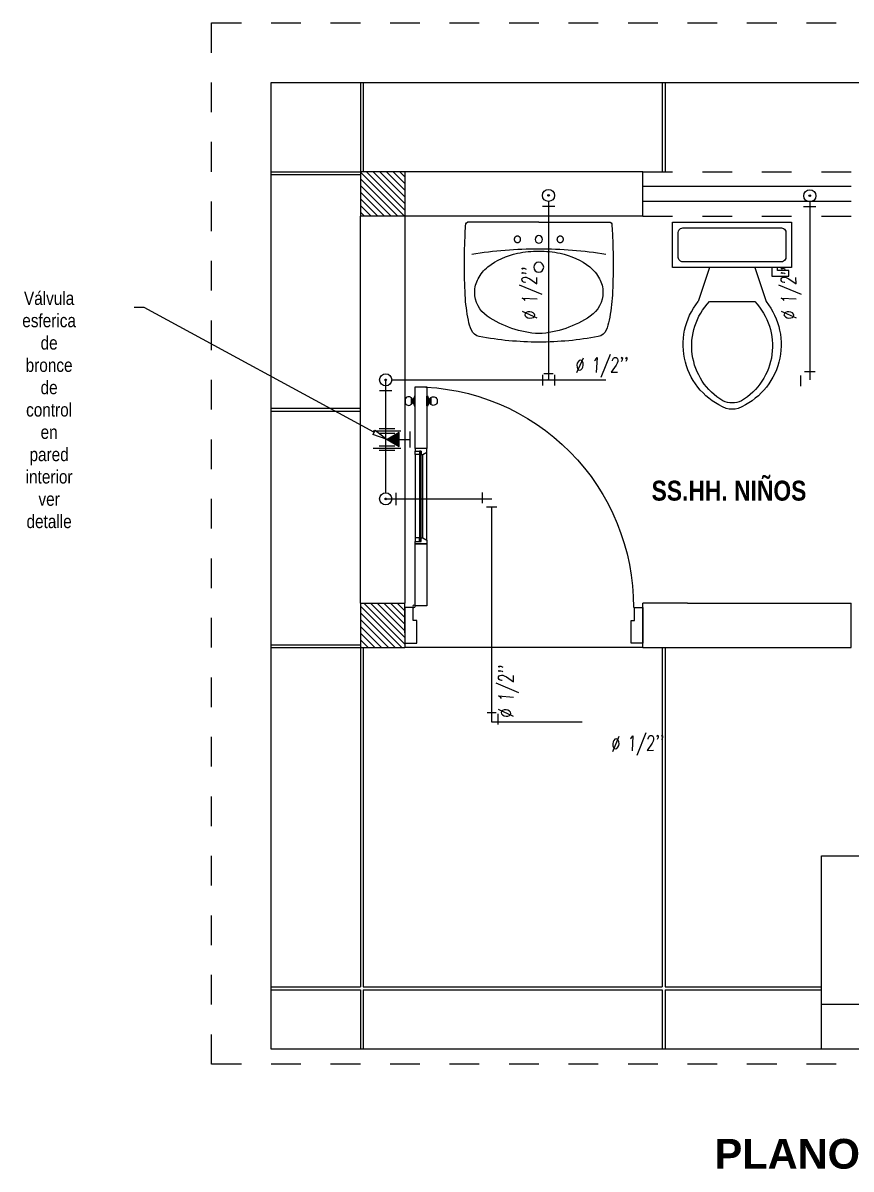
# Model space of a CAD drawing. Header units: metres. Extents: x 800066 to 1601495, y 9254195 to 18508415.
# Drawn here: x 800741.303 to 800744.088, y 9254204.056 to 9254207.909 of the extents above; entities that cross this region are included whole.
import ezdxf
from ezdxf import colors
from ezdxf.entities.mleader import LeaderData, LeaderLine
from ezdxf.enums import TextEntityAlignment as Align
from ezdxf.math import Vec2, Vec3

# ---------------------------------------------------------------- set-up
doc = ezdxf.new("R2010")
doc.units = ezdxf.units.M
doc.header["$LTSCALE"] = 0.3
doc.header["$MEASUREMENT"] = 0
for name, pattern in [('ACAD_ISO02W100', [15, 12, -3]), ('ACAD_ISO03W100', [30, 12, -18]), ('CENTER2', [1.125, 0.75, -0.125, 0.125, -0.125]), ('DASHED2', [0.375, 0.25, -0.125]), ('RAYITAS', [0.375, 0.25, -0.125])]:
    doc.linetypes.add(name, pattern=pattern)
for name, color, linetype, lineweight in [('-Achurado', 251, 'Continuous', 5), ('-Acotado', 251, 'Continuous', 5), ('-Vista', 148, 'Continuous', 9), ('acesorios agua fria', 7, 'Continuous', 20), ('ACI EJE', 8, 'DASHED2', 0), ('FIC-2ES_CONCRETO 210', 251, 'Continuous', 30), ('ProfileEdges', 250, 'Continuous', 9), ('TEXTO', 7, 'Continuous', 20), ('TUBERIA AGUA', 5, 'CENTER2', 30), ('ventana alta', 7, 'ACAD_ISO02W100', 25)]:
    doc.layers.add(name, color=color, linetype=linetype, lineweight=lineweight)
doc.layers.add('g-textos-titulos', color=4, linetype='Continuous')
doc.layers.add('THIET-BI', color=21, linetype='Continuous')
doc.styles.add('-Arial Narrow', font='ARIALN.TTF')
doc.styles.add('25-TITULO', font='arialbd.ttf', dxfattribs={"height": 0.1})
doc.styles.add('3mm', font='romans.shx', dxfattribs={"width": 0.9})
pattern_1 = [(314.9999999999999, (800625.4809181434, 9254152.841094268), (0.01122532015133645, 0.01122532015133644), [])]

# ---------------------------------------------------------------- blocks, each defined once
blk = doc.blocks.new('_ClosedBlank')
at = {"color": 0, "linetype": 'ByBlock', "lineweight": -2}
for p, q in [((-1, 0.1666666666666667), (0, 0)), ((-1, 0.1666666666666667), (-1, -0.1666666666666667)), ((0, 0), (-1, -0.1666666666666667))]:
    blk.add_line(p, q, dxfattribs=at)
blk = doc.blocks.new('A$C562401CD')
at = {"color": 252, "lineweight": 5}
for p, q in [((0.8079518365102274, 1.613194660243991, -3.60701236631768e-09), (0.8067368365110497, 1.613194655495406, -3.607041826542953e-09)), ((0.8115284862681449, 1.616535924223626, -3.606926568657081e-09), (0.8115285646154007, 1.596488424220738, -3.606921012436355e-09)), ((0.8149236575519012, 1.626255937495955, -3.606846938606967e-09), (0.8149238118779465, 1.586768437488104, -3.606835994535719e-09)), ((0.8635686575408101, 1.626256127620678, -3.605667438476309e-09), (0.8635688118814073, 1.586768627612841, -3.605656494404703e-09)), ((0.8669639048037823, 1.616536140888059, -3.605582420575653e-09), (0.8669639831643394, 1.596488640885156, -3.605576864354615e-09)), ((0.8705405806798296, 1.613194904866646, -3.605494770841424e-09), (0.871755580678581, 1.613194909615444, -3.605465310616164e-09)), ((0.8067368887446662, 1.599829655493139, -3.607038122395751e-09), (0.8079518887463166, 1.599829660241724, -3.607008662170425e-09)), ((0.8717556329169156, 1.599829909613163, -3.605461606468857e-09), (0.8705406329156915, 1.599829904864379, -3.605491066694176e-09))]:
    blk.add_line(p, q, dxfattribs=at)
at = {"color": 252, "linetype": 'Continuous', "lineweight": 5}
blk.add_line((0.8324982573137163, 1.089012256180254, -3.606271957847167e-09), (0.8324970261641909, 1.404012256177751, -3.60635926098104e-09), dxfattribs=at)
at = {"color": 252, "lineweight": 5}
for points in [[(0.8617460236566785, 1.660512370496903), (0.8167460236569184, 1.660512194618548), (0.8167469382248669, 1.426512194620173), (0.8617469382250533, 1.426512370498529), (0.8617460236566785, 1.660512370496903)], [(0.8061293923055359, 1.598918403118645), (0.8067368923057643, 1.598918405492824), (0.80673683294998, 1.614105905495933), (0.8061293329497516, 1.61410590312174)], [(0.8097060551241668, 1.59891841709775), (0.8079518923078126, 1.598918410241623), (0.8079518329487314, 1.614105910244717), (0.809705995765114, 1.614105917100645)], [(0.8167463071297902, 1.587983444611496), (0.8167461623004897, 1.625040944618931), (0.8149236575519012, 1.626255937495955), (0.8115284862681449, 1.616535924223626), (0.8097059898292116, 1.61562466710177), (0.8097060610575966, 1.597399667097861), (0.811528564622165, 1.596488424220738), (0.8149238118853077, 1.586768437488104), (0.8167463071363272, 1.587983444611496)], [(0.8617463071321936, 1.587983620490064), (0.8617461622891938, 1.625041120497485), (0.8635686575408101, 1.626256127620678), (0.8669639048037823, 1.616536140888059), (0.868786408366077, 1.615624898012157), (0.8687864795993789, 1.597399898008447), (0.866963983157774, 1.596488640885156), (0.8635688118740461, 1.58676862761304), (0.8617463071252303, 1.587983620490064)], [(0.8687864736608333, 1.598918648008137), (0.8705406364771875, 1.598918654864278), (0.8705405771183337, 1.614106154867159), (0.8687864143017521, 1.614106148011231)], [(0.8723631364790378, 1.598918661987256), (0.8717556364788095, 1.598918659612863), (0.8717555771171135, 1.614106159615957), (0.8723630771173134, 1.61410616199035)], [(0.8617469734005851, 1.417512370498741), (0.8446469734005859, 1.417512303664935), (0.8446469734005859, 1.417512303664935), (0.839246973400293, 1.417512282559557), (0.8392470261637186, 1.404012282559464), (0.8324970261641909, 1.404012256177751), (0.8167469921598354, 1.412712492319187), (0.8167469382248669, 1.426512194620173), (0.8617469382250533, 1.426512370498529), (0.8617469734005851, 1.417512370498741)], [(0.8167482913179924, 1.080311896923902), (0.8167469921598354, 1.412712492319187)], [(0.8617470261640108, 1.404012370498648), (0.8617482573135646, 1.089012370501351)], [(0.8617483100771892, 1.075512370501059), (0.8446483100769626, 1.075512303667452), (0.8446483100769626, 1.075512303667452), (0.839248310076897, 1.075512282562087), (0.8392482573134714, 1.089012282561967), (0.8324982573137163, 1.089012256180254), (0.8167482913179924, 1.080311896923902), (0.8167483452529609, 1.066512194622916), (0.8617483452529484, 1.066512370501272), (0.8617483100771892, 1.075512370501059)], [(0.8617483452529484, 1.066512370501272), (0.8167483452529609, 1.066512194622916), (0.8167492598211368, 0.8325121946245417), (0.8617492598210958, 0.8325123705030961), (0.8617483452529484, 1.066512370501272)], [(0.03149947967517619, 0.776259125545252), (0.03149928620894116, 0.8257591255449057), (-7.137911381960294e-07, 0.8257590024299759), (-1.861556313542678e-07, 0.6907590024309087), (0.04499981384432772, 0.6907591783094631), (0.04499947967508433, 0.7762591783086776), (0.03149947967517619, 0.776259125545252)], [(0.8684994796687704, 0.7762623968852154), (0.8684992862025354, 0.8257623968848691), (0.8999992862020179, 0.8257625199997989), (0.8999998138374963, 0.6907625200007317), (0.8549998138381341, 0.6907623441221631), (0.8549994796690896, 0.7762623441217897), (0.8684994796687704, 0.7762623968852154)]]:
    blk.add_lwpolyline(points, dxfattribs=at)
for points in [[(0.8024843142502789, 1.618890312873063, 0.5366071421153064), (0.7787918353183727, 1.613498296275182), (0.7787918899261967, 1.599525796279863, 0.5366071422821767), (0.8024844110082654, 1.594133964874572)], [(0.8760080584174545, 1.61889060023401, -0.5366071421153064), (0.8997005794968516, 1.61349876883628), (0.8997006341099905, 1.599526268840762, -0.5366071422821767), (0.8760081551754126, 1.594134252235719)]]:
    blk.add_lwpolyline(points, format="xyb", dxfattribs=at)
for points in [[(0.8061293953484778, 1.598139805381493), (0.8061293299066108, 1.614884500851929, 0.1006167159988266), (0.8024843110287065, 1.619714709604366), (0.8024844142253471, 1.593309568138764, 0.1006167159873857)], [(0.8723631395225766, 1.598140064250103), (0.8723630740741726, 1.614884759720738, -0.1006167159988266), (0.8760080551952285, 1.619714996965513), (0.8760081584023283, 1.593309855499712, -0.1006167159873857)]]:
    blk.add_lwpolyline(points, format="xyb", close=True, dxfattribs=at)
at = {"color": 252, "linetype": 'Continuous', "lineweight": 5}
blk.add_lwpolyline([(0.839248310076897, 1.075512282562087), (0.839246973400293, 1.417512282559557), (0.8446469734005859, 1.417512303664935), (0.8446483100769626, 1.075512303667452)], close=True, dxfattribs=at)
at = {"color": 252, "lineweight": 5}
for points in [[(0.8617470261640108, 1.404012370498648), (0.8617469734005851, 1.417512370498741), (0.8446469734005859, 1.417512303664935), (0.8446470261640115, 1.404012303664842)], [(0.8617482573135646, 1.089012370501351), (0.8617483100771892, 1.075512370501059), (0.8446483100769626, 1.075512303667452), (0.844648257313537, 1.089012303667346)]]:
    blk.add_lwpolyline(points, close=True, dxfattribs=at)
blk.add_circle((0.8662492686148369, 0.8302623880909294, -3.62615590681292e-09), 0.004500000000000447, dxfattribs=at)
at = {"color": 252, "linetype": 'Continuous', "lineweight": 5}
blk.add_arc((0.8662492686148369, 0.8302623880909294, -3.62615590681292e-09), 0.8302621950325345, 90.3107671249488, 180.3107671249618, dxfattribs=at)
blk = doc.blocks.new('Toilet - top')
at = {"color": 252, "lineweight": 13, "true_color": 0x939598}
for p, q in [((9.5, -6), (9.5, -2)), ((-8, -8.5), (-8, -8)), ((-7, -8), (-7, -9.5)), ((-4, -8), (-6, -14)), ((4, -8), (6, -14)), ((-10, -8.5), (-8, -8.5)), ((-10, -9.5), (-10, -8.5)), ((-7, -9.5), (-10, -9.5)), ((4, -14), (-4, -14))]:
    blk.add_line(p, q, dxfattribs=at)
blk.add_lwpolyline([(10.5, -8), (10.5, 0), (-10.5, 0), (-10.5, -8)], close=True, dxfattribs=at)
for points in [[(-9.5, -2), (-9.5, -6)], [(8.5, -1), (-8.5, -1)], [(-8.5, -7), (8.5, -7)]]:
    blk.add_lwpolyline(points, dxfattribs=at)
for centre, radius, start, end in [((-8.625, -1.875), 0.8838834999999999, 81.8699, 188.1301), ((8.625, -1.875), 0.8838834999999999, 351.8699, 98.13009999999998), ((-8.625, -6.125), 0.8838834999999999, 171.869898, 278.1301), ((8.625, -6.125), 0.8838834999999999, 261.8699, 8.130099999999993), ((3.519562435188957, -21.58049502388982), 12.16902005083647, 141.4691096810948, 247.9714346835576), ((4.199957580658808, -21.81740929088453), 11.3291791325804, 136.3677254423718, 238.946823937405), ((-3.519499936778317, -21.58047137067522), 12.16903423757823, 292.0284332733153, 38.53070636800452), ((-4.199890672038477, -21.81738596564129), 11.32918622148567, 301.0530065773863, 43.63209216694732), ((2.096609817270334e-05, -27.87646475467881), 4, 245.7318247449371, 294.2681740488959), ((2.094152141829397e-05, -28.99996806116074), 4, 254.8605283244436, 285.1394707718433)]:
    blk.add_arc(centre, radius, start, end, dxfattribs=at)
blk = doc.blocks.new('GO-L1')
at = {"color": 252, "true_color": 0x939598}
for q in [(-0.3327824254450604, 0), (0.3327824254450604, 0)]:
    blk.add_line((0, 0), q, dxfattribs=at)
at = {"color": 252, "linetype": 'RAYITAS', "true_color": 0x939598}
for centre in [(-0.09999999999999432, -0.0799999999999983), (0.09999999999999432, -0.0799999999999983)]:
    blk.add_circle(centre, 0.015, dxfattribs=at)
at = {"color": 252, "true_color": 0x939598}
for centre, radius in [((0, -0.0799999999999983), 0.0175), ((0, -0.2099999999999937), 0.023)]:
    blk.add_circle(centre, radius, dxfattribs=at)
for centre, radius, start, end in [((-0.3327824254450604, -0.007999999999995566), 0.008, 90, 174.3540644898842), ((0.3327824254450604, -0.007999999999995566), 0.008, 5.645935510115757, 90), ((2.652542007047458, -0.195999999999998), 3, 177.2487454111207, 182.7512545888794), ((0.5200601350663305, -0.09231231808202267), 0.8650000000000001, 174.3540644898844, 177.3288293691804), ((-0.5200601350663305, -0.09231231808202267), 0.8650000000000001, 2.67117063081956, 5.645935510115578), ((-2.652542007047458, -0.195999999999998), 3, 357.2487454111206, 2.751254588879296), ((0, -2.123999999999995), 2, 90, 99.01986024400992), ((-0.03181321100632317, -0.4781009698542675), 0.34, 101.5680942305904, 127.4202598148405), ((-0.003000947976701696, -0.6099905202330262), 0.475, 89.63801516326619, 101.7831711117331), ((0, -2.123999999999995), 2, 80.98013975599007, 90), ((0.003000947976701696, -0.6099905202330262), 0.475, 78.21682888826687, 90.36198483673382), ((0.03181321100632317, -0.4781009698542675), 0.34, 52.57974018515949, 78.43190576940964), ((-0.1193186804561464, -0.3496382568626899), 0.185, 130.0736628823188, 152.3456732909803), ((0.1193186804561464, -0.3496382568626899), 0.185, 27.65432670901967, 49.92633711768118), ((-0.1695964615588963, -0.3269999999999982), 0.13, 150.8983235834534, 180), ((0.1695964615588963, -0.3269999999999982), 0.13, 0, 29.10167641654664), ((0.5195640095527239, -0.2901783038704195), 0.8650000000000001, 183.3019116716037, 191.1871020332788), ((-0.1645964615588866, -0.3269999999999982), 0.135, 180, 235.6913590017151), ((0.1645964615588866, -0.3269999999999982), 0.135, 304.3086409982849, 0), ((-0.5195640095527239, -0.2901783038704195), 0.8650000000000001, 348.8128979667213, 356.6980883283964), ((-0.08394301275494342, -0.4085321012941279), 0.25, 191.4125232143251, 202.4373626343587), ((0.02729754206491464, -0.04578502322551969), 0.4754484862487149, 235.6913590017151, 266.7085929295283), ((-0.02729754206491464, -0.04578502322551969), 0.4754484862487149, 273.2914070704717, 304.3086409982849), ((0.08394301275494342, -0.4085321012941279), 0.25, 337.5626373656413, 348.5874767856749), ((-0.2688024808922336, -0.4848667398273392), 0.05, 202.4373626343588, 259.3166524255129), ((0, 0.9399999999999977), 1.5, 259.3166524255126, 270.0000000000001), ((0, 0.9399999999999977), 1.5, 270, 280.6833475744875), ((0.2688024808922336, -0.4848667398273392), 0.05, 280.6833475744872, 337.5626373656413)]:
    blk.add_arc(centre, radius, start, end, dxfattribs=at)

msp = doc.modelspace()

# ---------------------------------------------------------------- hatches: boundary and pattern name
at = {"layer": '-Achurado', "lineweight": 5, "ltscale": 0.008999999999999998}
h = msp.add_hatch(dxfattribs=at)
h.set_pattern_fill('ANSI31', color=256, scale=0.005, angle=-90.00000000000001)
h.set_pattern_definition(pattern_1)
h.paths.add_polyline_path([(800742.4376359328, 9254207.409023058), (800742.4376359339, 9254207.25902314), (800742.5876359754, 9254207.259023128), (800742.5876359743, 9254207.409023046)])
h = msp.add_hatch(dxfattribs=at)
h.set_pattern_fill('ANSI31', color=256, scale=0.005, angle=-90.00000000000001)
h.set_pattern_definition(pattern_1)
h.paths.add_polyline_path([(800742.437628806, 9254205.95902273), (800742.437628807, 9254205.809022812), (800742.5876288485, 9254205.809022801), (800742.5876288475, 9254205.95902272)])
at = {"layer": 'acesorios agua fria'}
h = msp.add_hatch(color=5, dxfattribs=at)
h.dxf.hatch_style = 1
h.paths.add_polyline_path([(800743.0731495827, 9254207.32925351, -1), (800743.0674953797, 9254207.32925351, -1)])
h = msp.add_hatch(color=5, dxfattribs=at)
h.dxf.hatch_style = 1
h.paths.add_polyline_path([(800743.9516087244, 9254207.32812077, -1), (800743.9459545214, 9254207.32812077, -1)])
h = msp.add_hatch(color=5, dxfattribs=at)
h.dxf.hatch_style = 1
h.paths.add_polyline_path([(800742.5256805497, 9254206.709022468, -1), (800742.5200263467, 9254206.709022468, -1)])
h = msp.add_hatch(color=5, dxfattribs=at)
h.dxf.hatch_style = 1
h.paths.add_polyline_path([(800742.56793832, 9254206.509045573), (800742.567951589, 9254206.485620411), (800742.5273649589, 9254206.509022469)], flags=16)
h.paths.add_polyline_path([(800742.5679250512, 9254206.532470493), (800742.567951589, 9254206.485620411), (800742.5273649589, 9254206.509022469)])
h = msp.add_hatch(color=5, dxfattribs=at)
h.dxf.hatch_style = 1
h.paths.add_polyline_path([(800742.5273649589, 9254206.509022469), (800742.56793832, 9254206.509045573), (800742.567951589, 9254206.485620411)])
h = msp.add_hatch(color=5, dxfattribs=at)
h.dxf.hatch_style = 1
h.paths.add_polyline_path([(800742.5228534482, 9254206.311849574, -1), (800742.5228534482, 9254206.30619537, -1)])

# ---------------------------------------------------------------- linework, layer by layer
at = {"layer": '-Vista', "color": 254, "lineweight": 5}
for p, q in [((800742.4376359555, 9254207.709357467), (800742.4376359555, 9254207.409364957)), ((800742.4476359554, 9254207.709357467), (800742.4476359554, 9254207.409364957)), ((800743.4526359554, 9254207.709357467), (800743.4526359554, 9254207.409364957)), ((800743.4626359554, 9254207.709357467), (800743.4626359554, 9254207.409364957)), ((800742.1376358118, 9254207.409023058), (800742.437628322, 9254207.409023058)), ((800742.1376358118, 9254207.399023058), (800742.437628322, 9254207.399023058)), ((800742.1376362968, 9254206.614022812), (800742.437628807, 9254206.614022812)), ((800742.1376362968, 9254206.604022812), (800742.437628807, 9254206.604022812)), ((800742.1376362968, 9254205.819022812), (800742.437628807, 9254205.819022812)), ((800742.1376362968, 9254205.809022812), (800742.437628807, 9254205.809022812)), ((800742.437628807, 9254205.809022812), (800742.437628807, 9254204.66902288)), ((800742.447628807, 9254205.809022812), (800742.447628807, 9254204.66902288)), ((800743.3876256726, 9254205.809022812), (800742.5876258634, 9254205.809022812)), ((800743.452628807, 9254205.809022812), (800743.452628807, 9254204.66902288)), ((800743.462628807, 9254205.809022812), (800743.462628807, 9254204.66902288)), ((800742.1376362968, 9254204.66902288), (800742.437628807, 9254204.66902288)), ((800742.1376362968, 9254204.65902288), (800742.437628807, 9254204.65902288)), ((800742.437628807, 9254204.65902288), (800742.437628807, 9254204.459022881)), ((800742.447628807, 9254204.66902288), (800743.452628807, 9254204.66902288)), ((800742.447628807, 9254204.65902288), (800742.447628807, 9254204.459022881)), ((800742.447628807, 9254204.65902288), (800743.452628807, 9254204.65902288)), ((800743.452628807, 9254204.65902288), (800743.452628807, 9254204.459022881)), ((800743.462628807, 9254204.66902288), (800743.987623807, 9254204.66902288)), ((800743.462628807, 9254204.65902288), (800743.462628807, 9254204.459022881)), ((800743.462628807, 9254204.65902288), (800743.987623807, 9254204.65902288))]:
    msp.add_line(p, q, dxfattribs=at)
at = {"layer": '-Vista', "color": 253, "lineweight": 5}
for p, q in [((800743.987623807, 9254204.459022984), (800743.987623807, 9254205.109022984)), ((800743.987623807, 9254205.109022984), (800745.3201974002, 9254205.109022984, -1.441893592544702e-07)), ((800745.2876238071, 9254204.609022984), (800743.987623807, 9254204.609022984)), ((800745.987623807, 9254204.459022984), (800743.987623807, 9254204.459022984))]:
    msp.add_line(p, q, dxfattribs=at)
at = {"layer": 'acesorios agua fria', "color": 5}
for p, q in [((800743.0496265481, 9254207.293506635), (800743.0910184144, 9254207.293506635)), ((800743.9280856898, 9254207.292373896), (800743.9694775561, 9254207.292373896)), ((800743.0498783877, 9254206.72584375), (800743.0498949941, 9254206.68973383)), ((800743.0547825313, 9254206.730560081), (800743.0857371244, 9254206.730574317)), ((800743.0907521363, 9254206.725862546), (800743.0907687427, 9254206.689752627)), ((800743.9665706746, 9254206.73647418), (800743.9309577286, 9254206.736454008)), ((800743.0691897263, 9254206.710155226), (800743.0714552362, 9254206.710155226)), ((800743.0703224812, 9254206.709022472), (800743.0703224812, 9254206.71128798)), ((800743.9180154554, 9254206.723497063), (800743.918035628, 9254206.687884118)), ((800742.502157515, 9254206.673275594), (800742.5435493813, 9254206.673275594)), ((800742.4811735364, 9254206.537856165), (800742.5735092168, 9254206.537803862)), ((800742.5006363846, 9254206.545668432), (800742.5540555174, 9254206.545638254)), ((800742.5679250512, 9254206.532470496), (800742.5273649589, 9254206.509022472)), ((800742.5679250512, 9254206.532470496), (800742.5273649589, 9254206.509022472)), ((800742.567951589, 9254206.485620415), (800742.5679250512, 9254206.532470496)), ((800742.567951589, 9254206.485620415), (800742.5679250512, 9254206.532470496)), ((800742.6055293503, 9254206.482268622), (800742.6055597686, 9254206.535687754)), ((800742.5006277389, 9254206.530405082), (800742.5540468716, 9254206.530374903)), ((800742.5273643865, 9254206.509022472), (800742.6055445594, 9254206.508977955)), ((800742.5273649589, 9254206.509022472), (800742.567951589, 9254206.485620415)), ((800742.5273649589, 9254206.509022472), (800742.567951589, 9254206.485620415)), ((800742.4811406747, 9254206.479842033), (800742.573476355, 9254206.47978973)), ((800742.5005948772, 9254206.47239095), (800742.55401401, 9254206.472360771)), ((800742.500603523, 9254206.4876543), (800742.5540226558, 9254206.487624122)), ((800742.5586003257, 9254206.28832654), (800742.5586003257, 9254206.329718405)), ((800742.8485172071, 9254206.294547882), (800742.8485373798, 9254206.330160826)), ((800742.8970724263, 9254206.281570764), (800742.8614594804, 9254206.281590937)), ((800742.8637434248, 9254205.591050647), (800742.8946980179, 9254205.591064883)), ((800742.8792833746, 9254205.569513038), (800742.8792833746, 9254205.571778547)), ((800742.8997130297, 9254205.586353112), (800742.8997296361, 9254205.550243193))]:
    msp.add_line(p, q, dxfattribs=at)
for centre, radius in [((800743.0703224812, 9254207.329253513), 0.02038374947122456), ((800743.9487816229, 9254207.328120774), 0.02038374947122456), ((800743.0703224812, 9254207.329253513), 0.002827101476987082), ((800743.9487816229, 9254207.328120774), 0.002827101476987082), ((800742.5228534482, 9254206.709022472), 0.02038374947122456), ((800742.5228534482, 9254206.709022472), 0.002827101476987082), ((800742.5228534482, 9254206.309022473), 0.02038374947122457), ((800742.5228534482, 9254206.309022473), 0.002827101476987082)]:
    msp.add_circle(centre, radius, dxfattribs=at)
at = {"layer": 'ACI EJE', "lineweight": 5, "ltscale": 0.3}
for p, q in [((800743.3876181669, 9254207.409023104), (800744.0876254754, 9254207.409022987)), ((800743.3876181669, 9254207.259023108), (800744.0876254754, 9254207.25902299))]:
    msp.add_line(p, q, dxfattribs=at)
at = {"layer": 'ACI EJE', "ltscale": 0.3}
msp.add_lwpolyline([(800741.9376362443, 9254204.40902286), (800741.9376367227, 9254207.909022976), (800748.0376193102, 9254207.90902323), (800748.0376108817, 9254204.409023108)], close=True, dxfattribs=at)
at = {"layer": 'FIC-2ES_CONCRETO 210', "lineweight": 5}
for p, q in [((800742.4376359325, 9254207.409023058), (800742.4376258568, 9254207.25902299)), ((800742.5876327498, 9254207.409023104), (800742.4376359325, 9254207.409023058)), ((800742.5876359363, 9254207.409023063), (800742.5876258607, 9254207.259022996)), ((800743.3876181669, 9254207.409023104), (800742.5876327498, 9254207.409023104)), ((800743.3876181669, 9254207.259023108), (800743.3876181669, 9254207.409023108)), ((800742.4376258631, 9254205.959022893), (800742.4376258568, 9254207.25902299)), ((800742.5876327433, 9254207.259023055), (800742.4376359261, 9254207.259023009)), ((800743.3876181669, 9254207.259023108), (800742.5876258607, 9254207.259023055)), ((800742.5876258607, 9254207.259023055), (800742.5876259062, 9254205.959022813)), ((800742.4376258631, 9254205.959022893), (800742.437628807, 9254205.809022812)), ((800742.4376258631, 9254205.959022893), (800742.5876229195, 9254205.959022893)), ((800742.5876259062, 9254205.859001912), (800742.5876259062, 9254205.959022813)), ((800743.3876256726, 9254205.809022812), (800743.3876373596, 9254205.9590228)), ((800743.5376256016, 9254205.959022908), (800743.3876257156, 9254205.9590228)), ((800743.5376256016, 9254205.959022908), (800744.0876254109, 9254205.959022833)), ((800744.0876144543, 9254205.809022993), (800744.0876142844, 9254205.959022688)), ((800742.5876259062, 9254205.859001912), (800742.5876258634, 9254205.809022812)), ((800742.437628807, 9254205.809022812), (800742.5876258634, 9254205.809022812)), ((800743.3876256726, 9254205.809022812), (800743.5376256726, 9254205.809022812)), ((800743.5376256726, 9254205.809022812), (800743.5626329893, 9254205.809023194)), ((800743.5626329893, 9254205.809023194), (800744.0876253904, 9254205.809023289))]:
    msp.add_line(p, q, dxfattribs=at)
at = {"layer": 'ProfileEdges', "lineweight": 5}
msp.add_lwpolyline([(800742.1376362706, 9254204.459022868), (800742.1376366965, 9254207.709022984), (800747.8376188484, 9254207.709023222), (800747.8376113435, 9254204.4590231)], close=True, dxfattribs=at)
at = {"layer": 'TUBERIA AGUA', "color": 5, "linetype": 'ACAD_ISO03W100', "lineweight": 15, "ltscale": 0.2}
for p, q in [((800743.0703224812, 9254207.308869764), (800743.0703224812, 9254206.710155226)), ((800743.9487816229, 9254207.307737025), (800743.9487816229, 9254206.709022472)), ((800742.5228534485, 9254206.329406222), (800742.5228534482, 9254206.709022472)), ((800742.5432371977, 9254206.709022472), (800743.9487816229, 9254206.709022472)), ((800742.5228534482, 9254206.309022473), (800742.8792833746, 9254206.309022473)), ((800742.8792833746, 9254205.55902248), (800742.8792833746, 9254206.309022473)), ((800744.98370862, 9254205.55902248), (800742.8792833746, 9254205.55902248))]:
    msp.add_line(p, q, dxfattribs=at)
at = {"layer": 'ventana alta', "lineweight": 5, "ltscale": 0.8}
for p, q in [((800744.0876181668, 9254207.359023107), (800743.3876181669, 9254207.359023107)), ((800744.0876181668, 9254207.309023108), (800743.3876181669, 9254207.309023108))]:
    msp.add_line(p, q, dxfattribs=at)

# ---------------------------------------------------------------- block references
at = {"lineweight": 5, "xscale": -0.8888883195359466, "yscale": 0.8888883195359466, "zscale": 0.8888883195359466, "rotation": 359.9997760540726}
msp.add_blockref('A$C562401CD', (800743.3876284817, 9254205.210015235), dxfattribs=at)
at = {"layer": 'THIET-BI', "lineweight": 5}
for name, p, xscale, yscale, zscale in [('GO-L1', (800743.0376187577, 9254207.23902314), -0.7195114376206653, 0.7195114376206653, 0.7195114376205998), ('Toilet - top', (800743.6876187578, 9254207.23902314), -0.0190476190480361, 0.0190476190480361, 0.01904761904803388)]:
    msp.add_blockref(name, p, dxfattribs=dict(at, xscale=xscale, yscale=yscale, zscale=zscale))

# ---------------------------------------------------------------- texts
at = {"layer": '-Acotado', "color": 7, "lineweight": 5, "insert": (800744.3020211448, 9254206.37029105), "char_height": 0.067027862528928, "width": 1.249855741802776, "attachment_point": 3, "style": '-Arial Narrow'}
msp.add_mtext('\\pxqc;{\\fArial Narrow|b1|i0|c0|p34;SS.HH. NIÑOS}', dxfattribs=at)
at = {"layer": 'g-textos-titulos', "color": 219, "lineweight": 5, "true_color": 0x642165, "style": '25-TITULO'}
msp.add_text('PLANO INSTLACIONES HIDRAULICAS', height=0.1, dxfattribs=at).set_placement((800744.912948796, 9254204.107690765), align=Align.MIDDLE_CENTER)
at = {"layer": 'TEXTO', "color": 5, "style": '3mm', "oblique": 4, "width": 0.7}
msp.add_text("Ø 1/2''", height=0.05, rotation=90.58742384860408, dxfattribs=at).set_placement((800743.0325525851, 9254206.910837783))
at = {"layer": 'TEXTO', "color": 5, "linetype": 'ACAD_ISO03W100', "lineweight": 15, "style": '3mm', "oblique": 4, "width": 0.7}
for rotation, p in [(90.58742384860408, (800743.9038480766, 9254206.910837783)), (0.5874238486040781, (800743.1599221653, 9254206.73340987)), (90, (800742.9524388277, 9254205.572614629)), (1.522295611250335, (800743.2808176726, 9254205.460353639))]:
    msp.add_text("Ø 1/2''", height=0.05, rotation=rotation, dxfattribs=at).set_placement(p)

# ---------------------------------------------------------------- leaders
at = {"layer": '-Acotado', "color": 5}
ml = msp.add_multileader_mtext('Standard', dxfattribs=at)
ml.set_content('Válvula esferica de bronce\\Pde control en pared interior\\Pver detalle', color=7, style='-Arial Narrow')
ml.set_leader_properties(color=7, linetype='Continuous', lineweight=0)
ml.set_arrow_properties(name='CLOSEDBLANK')
ml.build(insert=Vec2(0, 0))
ml.multileader.update_dxf_attribs({"has_dogleg": 0, "text_left_attachment_type": 6, "text_right_attachment_type": 6, "dogleg_length": 0, "arrow_head_size": 0.05, "scale": 0.025})
ctx = ml.context
ctx.base_point, ctx.scale, ctx.char_height, ctx.arrow_head_size, ctx.landing_gap_size, ctx.plane_origin, ctx.plane_x_axis, ctx.plane_y_axis = Vec3(800741.0710424294, 9254206.952040307), 0.025, 0.04500000000000001, 0.05, 0.0125, Vec3(800741.0189282072, 9254205.026316548), Vec3(1, -2.449293598294706e-16), Vec3(2.449293598294706e-16, 1)
ctx.left_attachment, ctx.right_attachment, ctx.text_align_type = 6, 6, 1
notes = []
notes.append((ctx, [(0, (1, 1, 0), (800741.7112163721, 9254206.952040307), (-1, 2.449293598294706e-16), 0, [(0, [(800742.5273643865, 9254206.509022472)], 0, [])])]))
ctx.mtext.insert, ctx.mtext.text_direction, ctx.mtext.width, ctx.mtext.alignment, ctx.mtext.flow_direction = Vec3(800741.3911294007, 9254207.006040307), Vec3(1, -2.449293598294706e-16), 0.8391063993253738, 2, 5
for ctx, leaders in notes:
    for number, flags, end, landing, length, lines in leaders:
        leader = LeaderData()
        leader.index, (leader.has_last_leader_line, leader.has_dogleg_vector, leader.attachment_direction) = number, flags
        leader.last_leader_point, leader.dogleg_vector, leader.dogleg_length = Vec3(end), Vec3(landing), length
        for number, points, colour, breaks in lines:
            line = LeaderLine()
            line.index, line.vertices, line.color, line.breaks = number, Vec3.list(points), colors.encode_raw_color(colour), breaks
            leader.lines.append(line)
        ctx.leaders.append(leader)

doc.saveas('drawing.dxf')
